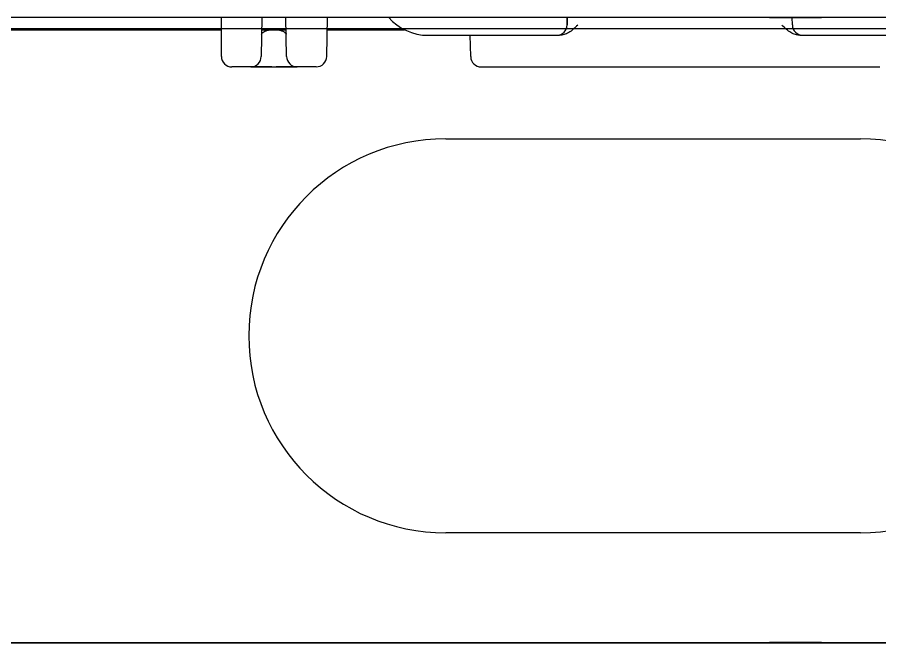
# Model space of a CAD drawing. Header units: millimetres. Extents: x -1589 to 88627, y 12943 to 76663.
# Drawn here: x 15144 to 15769, y 55913 to 56366 of the extents above; entities that cross this region are included whole.
import ezdxf

# ---------------------------------------------------------------- set-up
doc = ezdxf.new("R2010")
doc.units = ezdxf.units.MM
doc.header["$LTSCALE"] = 200
for name, color, linetype in [('6_ALL_SURFS', 7, 'Continuous'), ('7__ALL_ROUNDS', 7, 'Continuous'), ('ztemper', 7, 'Continuous')]:
    doc.layers.add(name, color=color, linetype=linetype)

# ---------------------------------------------------------------- blocks, each defined once
blk = doc.blocks.new('360 iPatch Cat6 24Port Panel')
at = {"color": 7, "linetype": 'Continuous', "lineweight": 25}
for p, q in [((108884.598, 33181.446), (108463.775, 33181.446)), ((108463.736, 33140.564), (108884.638, 33140.564)), ((108733.502, 33140.039), (108733.494, 33140.54)), ((108654.606, 33139.718), (108694.72, 33139.718)), ((108697.461, 33139.718), (108699.123, 33139.718)), ((108701.911, 33139.718), (108707.171, 33139.718)), ((108711.655, 33137.89), (108711.617, 33139.337)), ((108696.715, 33137.196), (108695.435, 33137.196)), ((108701.162, 33137.196), (108699.869, 33137.196)), ((108712.369, 33137.194), (108739.437, 33137.194))]:
    blk.add_line(p, q, dxfattribs=at)
blk.add_arc((108712.369, 33137.909), 0.714, 181.49997, 269.99872, dxfattribs=at)
at = {"layer": '6_ALL_SURFS', "color": 7, "linetype": 'Continuous', "lineweight": 25}
blk.add_line((108718.218, 33140.564), (108718.209, 33140.039), dxfattribs=at)
at = {"layer": '7__ALL_ROUNDS', "color": 7, "linetype": 'Continuous', "lineweight": 25}
for p, q in [((108735.38, 33181.47), (108732.046, 33181.47)), ((108694.72, 33137.911), (108694.72, 33140.564)), ((108697.476, 33140.564), (108697.43, 33137.898)), ((108699.154, 33137.898), (108699.108, 33140.564)), ((108701.876, 33137.898), (108701.922, 33140.564)), ((108718.209, 33140.039), (108718.218, 33140.564)), ((108732.046, 33140.54), (108735.38, 33140.54)), ((108733.502, 33140.039), (108733.494, 33140.54)), ((108708.762, 33139.337), (108717.697, 33139.337)), ((108734.015, 33139.337), (108742.949, 33139.337)), ((108698.144, 33137.196), (108695.435, 33137.196)), ((108696.722, 33137.198), (108698.44, 33137.199)), ((108698.44, 33137.199), (108699.862, 33137.198)), ((108701.162, 33137.196), (108698.44, 33137.196))]:
    blk.add_line(p, q, dxfattribs=at)
for centre, radius, start, end in [((108732.046, 33180.756), 0.714, 90, 97.88729), ((108735.38, 33180.756), 0.714, 82.11271, 90), ((108708.762, 33142.909), 3.572, 221.13084, 270.00006), ((108732.046, 33141.254), 0.714, 262.11271, 270), ((108735.38, 33141.254), 0.714, 270, 277.88729), ((108717.494, 33140.052), 0.714, 270, 359), ((108734.217, 33140.052), 0.714, 181, 270), ((108695.438, 33137.91), 0.718, 180.04304, 197.90322), ((108695.435, 33137.91), 0.714, 180, 270.00008), ((108696.715, 33137.911), 0.714, 270, 359), ((108699.869, 33137.911), 0.714, 181.00264, 270.00005), ((108701.162, 33137.911), 0.714, 269.99995, 358.99732)]:
    blk.add_arc(centre, radius, start, end, dxfattribs=at)
for points, start_tangent, end_tangent in [([(108718.922, 33140.033), (108718.619, 33139.746), (108718.31, 33139.52), (108717.997, 33139.382), (108717.697, 33139.337)], (-0.705771, -0.70844), (-1, 0.000155)), ([(108734.015, 33139.337), (108733.715, 33139.382), (108733.401, 33139.52), (108733.092, 33139.746), (108732.789, 33140.033)], (-1, -0.000154), (-0.705872, 0.70834)), ([(108697.456, 33139.414), (108697.493, 33139.484), (108697.602, 33139.568), (108697.767, 33139.649), (108697.967, 33139.705), (108698.109, 33139.723)], (0.017452, 0.999848), (0.998206, 0.059875)), ([(108698.475, 33139.723), (108698.617, 33139.705), (108698.817, 33139.649), (108698.982, 33139.568), (108699.091, 33139.484), (108699.128, 33139.414)], (0.998206, -0.059875), (0.017452, -0.999848))]:
    blk.add_spline(points, degree=3, dxfattribs=dict(at, start_tangent=start_tangent, end_tangent=end_tangent))
blk = doc.blocks.new('entry')
at = {"color": 7}
for p, q in [((223.489, 44.45), (-223.489, 44.45)), ((38.157, 36.488), (68.201, 36.488)), ((68.201, 7.962), (38.157, 7.962)), ((-223.489, 0), (223.489, 0))]:
    blk.add_line(p, q, dxfattribs=at)
for centre, start, end in [((38.157, 22.225), 90, 270), ((68.201, 22.225), 270, 90)]:
    blk.add_arc(centre, 14.263, start, end, dxfattribs=at)

msp = doc.modelspace()

# ---------------------------------------------------------------- block references
at = {"ltscale": 2, "xscale": 10.66757734301063, "yscale": 10.66757734301063, "zscale": 10.66757734301063}
for p in [(-1144217.34, -297163.76), (-1144217.34, -298052.76)]:
    msp.add_blockref('360 iPatch Cat6 24Port Panel', p, dxfattribs=at)
at = {"layer": 'ztemper', "xscale": 10, "yscale": 10, "zscale": 10}
msp.add_blockref('entry', (15072.95, 55912.88), dxfattribs=at)

doc.saveas('drawing.dxf')
